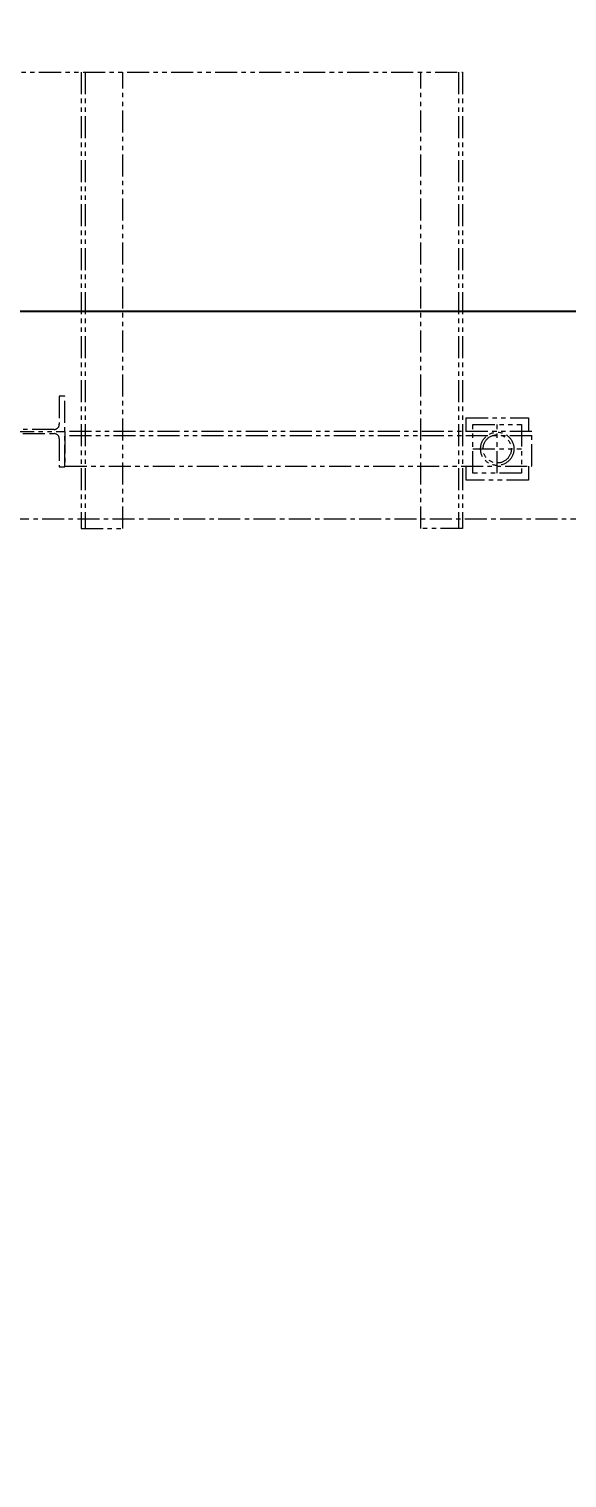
# Model space of a CAD drawing. Header units: millimetres. Extents: x -243837 to -5443, y 40 to 285140.
# Drawn here: x -190315 to -189539, y 79884 to 81975 of the extents above; entities that cross this region are included whole.
import ezdxf

# ---------------------------------------------------------------- set-up
doc = ezdxf.new("R2010")
doc.units = ezdxf.units.MM
doc.linetypes.add('CENTER', pattern=[50.8, 31.75, -6.35, 6.35, -6.35])
doc.linetypes.add('PHANTOM', pattern=[63.5, 31.75, -6.35, 6.35, -6.35, 6.35, -6.35])
doc.layers.add('0-45-GRID MARKS', color=6, linetype='Continuous')
for name, color, linetype, lineweight in [('CEN', 1, 'CENTER', 9), ('PHANTAM', 21, 'PHANTOM', 0), ('R-OBJECT', 2, 'Continuous', 20)]:
    doc.layers.add(name, color=color, linetype=linetype, lineweight=lineweight)
doc.styles.add('KA', font='romans.shx', dxfattribs={"width": 0.7})
doc.dimstyles.new('rakesh', dxfattribs={"dimscale": 160, "dimtxt": 2.5, "dimasz": 1, "dimexe": 0.8, "dimexo": 0.8, "dimgap": 1, "dimtad": 1, "dimdec": 0, "dimzin": 0, "dimdsep": 46, "dimtxsty": 'KA', "dimblk": 'OBLIQUE', "dimcen": 1.5, "dimclrd": 1, "dimclre": 1, "dimclrt": 2, "dimadec": 0, "dimazin": 0, "dimtfac": 1, "dimtdec": 0, "dimtmove": 0, "dimatfit": 2, "dimfxl": 0, "dimtolj": 1, "dimtzin": 0, "dimlwd": -1, "dimlwe": -1, "dimarcsym": 1})

# ---------------------------------------------------------------- blocks, each defined once
blk = doc.blocks.new('DDFDFDFFSDF')
at = {"layer": 'PHANTAM'}
for p, q in [((74.2, 4894.7), (1320, 4894.7)), ((770, 4894.7, -133.6), (770, 4236.2, -133.6)), ((776, 4894.7, -133.6), (776, 4236.2, -133.6)), ((830, 4236.2, -133.6), (830, 4894.7, -133.6)), ((1260, 4236.2, -133.6), (1260, 4894.7, -133.6)), ((1314, 4894.7, -133.6), (1314, 4236.2, -133.6)), ((1320, 4894.7, -133.6), (1320, 4236.2, -133.6)), ((746.5, 4427.2, -133.6), (738.5, 4427.2, -133.6)), ((738.5, 4427.2, -133.6), (738.5, 4386.8, -133.6)), ((746.5, 4325.2, -133.6), (746.5, 4427.2, -133.6)), ((1325, 4376.2, -133.6), (1325, 4396.2, -133.6)), ((1325, 4396.2, -133.6), (1415, 4396.2, -133.6)), ((1415, 4396.2, -133.6), (1415, 4376.2, -133.6)), ((543.5, 4376.2, -133.6), (746.5, 4376.2, -133.6)), ((730.9, 4379.2, -133.6), (559.1, 4379.2, -133.6)), ((559.1, 4373.2, -133.6), (730.9, 4373.2, -133.6)), ((746.5, 4376.2, -133.6), (746.5, 4326.2, -133.6)), ((1420, 4376.2, -133.6), (746.5, 4376.2, -133.6)), ((1335, 4316.2, -133.6), (1335, 4386.2, -133.6)), ((1335, 4386.2, -133.6), (1405, 4386.2, -133.6)), ((1370, 4316.2, -133.6), (1370, 4386.2, -133.6)), ((1405, 4386.2, -133.6), (1405, 4316.2, -133.6)), ((1420, 4326.2, -133.6), (1420, 4376.2, -133.6)), ((738.5, 4365.6, -133.6), (738.5, 4325.2, -133.6)), ((1420, 4370.2, -133.6), (746.5, 4370.2, -133.6)), ((1335, 4351.2, -133.6), (1405, 4351.2, -133.6)), ((738.5, 4325.2, -133.6), (746.5, 4325.2, -133.6)), ((746.5, 4326.2, -133.6), (1420, 4326.2, -133.6)), ((1325, 4306.2, -133.6), (1325, 4326.2, -133.6)), ((1405, 4316.2, -133.6), (1335, 4316.2, -133.6)), ((1415, 4326.2, -133.6), (1415, 4306.2, -133.6)), ((1415, 4306.2, -133.6), (1325, 4306.2, -133.6)), ((770, 4236.2, -133.6), (830, 4236.2, -133.6)), ((1320, 4236.2, -133.6), (1260, 4236.2, -133.6))]:
    blk.add_line(p, q, dxfattribs=at)
for radius in [24, 20.4]:
    blk.add_circle((1370, 4351.2, -133.6), radius, dxfattribs=at)
for centre, start, end in [((730.9, 4386.8, -133.6), 270, 0), ((730.9, 4365.6, -133.6), 0, 90)]:
    blk.add_arc(centre, 7.6, start, end, dxfattribs=at)
blk = doc.blocks.new('_Oblique')
at = {"color": 0, "linetype": 'ByBlock', "lineweight": -2}
blk.add_line((-0.5, -0.5), (0.5, 0.5), dxfattribs=at)
blk = doc.blocks.new('*D239')
at = {"layer": 'DEFPOINTS', "color": 0, "ltscale": 10, "transparency": 16777216}
for p in [(-188509.9, 83794.8), (-191009.9, 81928.2, 9.7), (-188509.9, 81267.4, 169.4)]:
    blk.add_point(p, dxfattribs=at)
at = {"layer": 'R-OBJECT', "color": 1, "ltscale": 10, "transparency": 16777216}
for p, q in [((-191009.9, 82056.2), (-191009.9, 83986.8)), ((-188509.9, 81395.4), (-188509.9, 83986.8)), ((-191009.9, 83794.8), (-188509.9, 83794.8))]:
    blk.add_line(p, q, dxfattribs=at)
at = {"layer": 'R-OBJECT', "color": 1, "ltscale": 10, "transparency": 16777216, "xscale": 160, "yscale": 160, "zscale": 160, "rotation": 180}
blk.add_blockref('_Oblique', (-191009.9, 83794.8), dxfattribs=at)
at = {"layer": 'R-OBJECT', "color": 1, "ltscale": 10, "transparency": 16777216, "xscale": 160, "yscale": 160, "zscale": 160}
blk.add_blockref('_Oblique', (-188509.9, 83794.8), dxfattribs=at)
at = {"layer": 'R-OBJECT', "color": 2, "ltscale": 10, "transparency": 16777216, "insert": (-189518.8, 84154.8), "char_height": 400, "attachment_point": 5, "style": 'KA'}
blk.add_mtext('\\A1;2500', dxfattribs=at)

msp = doc.modelspace()

# ---------------------------------------------------------------- linework, layer by layer
at = {"layer": '0-45-GRID MARKS'}
msp.add_lwpolyline([(-193805.94, 74967.45), (-193805.94, 81567.45), (-188209.94, 81567.45), (-188209.94, 74967.45)], close=True, dxfattribs=at)
at = {"layer": 'CEN', "color": 1}
msp.add_line((-193902.96, 81267.45), (-188509.94, 81267.45), dxfattribs=at)

# ---------------------------------------------------------------- block references
at = {"layer": 'R-OBJECT'}
msp.add_blockref('DDFDFDFFSDF', (-191009.94, 77017.45, -159.08), dxfattribs=at)

# ---------------------------------------------------------------- dimensions: what is measured, and where the dimension line sits
at = {"layer": 'R-OBJECT', "ltscale": 10}
dim = msp.add_linear_dim(base=(-188509.94, 83794.79, -169.38), p1=(-191009.94, 81928.15, -159.72), p2=(-188509.94, 81267.45), dimstyle='rakesh', override={"dimexe": 1.2, "dimfxl": 0.18}, dxfattribs=at)
dim.commit()
dim.dimension.update_dxf_attribs({"geometry": '*D239', "text_midpoint": (-189518.8, 83794.79, -169.38), "dimtype": 160})

doc.saveas('drawing.dxf')
